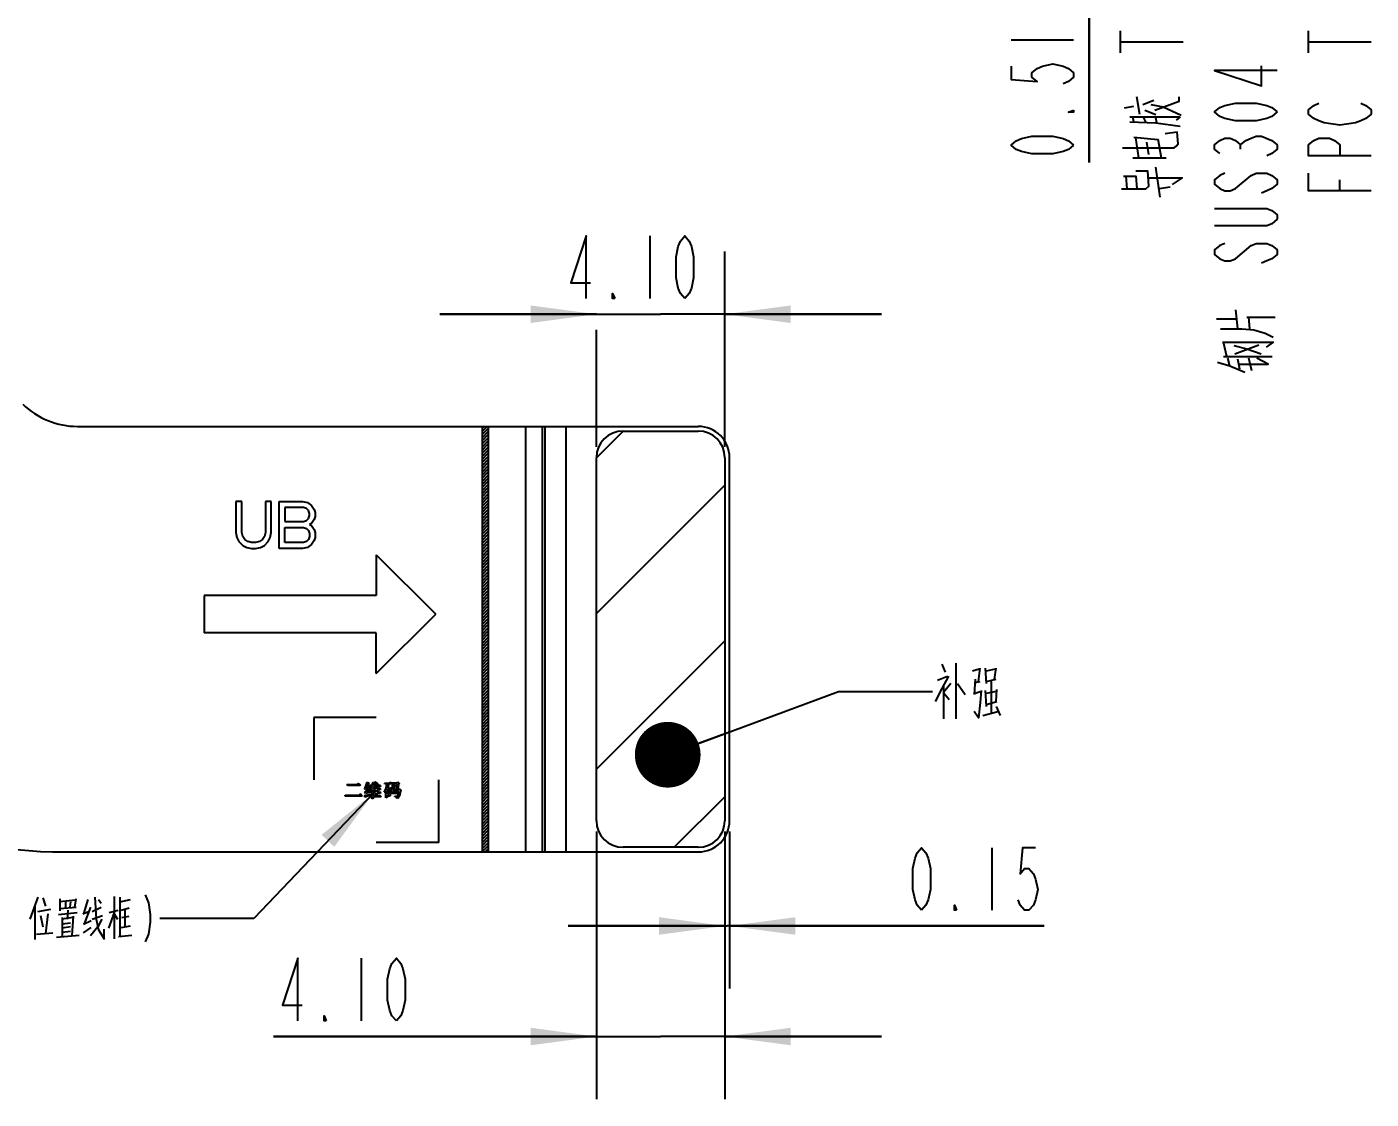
# Model space of a CAD drawing. Header units: millimetres. Extents: x 0 to 210, y 0 to 297.
# Drawn here: x 92.85 to 135.78, y 185.42 to 219.69 of the extents above; entities that cross this region are included whole.
import ezdxf

# ---------------------------------------------------------------- set-up
doc = ezdxf.new("R2010")
doc.units = ezdxf.units.MM
doc.header["$LTSCALE"] = 19.36
doc.layers.get('0').update_dxf_attribs({"linetype": 'CONTINUOUS'})
doc.layers.add('00_COSMETICS', color=7, linetype='CONTINUOUS')
doc.styles.get("Standard").update_dxf_attribs({"font": 'SIMPLEX.SHX', "width": 0.56})
doc.dimstyles.new('DIMSTYLE_1', dxfattribs={"dimtxt": 2, "dimasz": 2.1, "dimexe": 2, "dimexo": 0.35, "dimgap": 0.5, "dimtad": 1, "dimzin": 0, "dimdsep": 46, "dimtxsty": 'STANDARD', "dimblk": '_FILLED', "dimblk1": '_FILLED', "dimblk2": '_FILLED', "dimcen": 0.09, "dimazin": 0, "dimtol": 1, "dimtp": 0.03, "dimtm": 0.03, "dimtfac": 1, "dimtofl": 0, "dimtmove": 0, "dimatfit": 3, "dimldrblk": '_FILLED', "dimfxl": 1, "dimtolj": 1, "dimtzin": 0, "dimarcsym": 0})
doc.dimstyles.new('DIMSTYLE_3', dxfattribs={"dimtxt": 2, "dimasz": 2.1, "dimexe": 2, "dimexo": 0.35, "dimgap": 0.5, "dimtad": 1, "dimzin": 0, "dimdsep": 46, "dimtxsty": 'STANDARD', "dimblk": '_FILLED', "dimblk1": '_FILLED', "dimblk2": '_FILLED', "dimcen": 0.09, "dimazin": 0, "dimtp": 0.01, "dimtm": 0.01, "dimtfac": 1, "dimtofl": 0, "dimtmove": 0, "dimatfit": 3, "dimldrblk": '_FILLED', "dimfxl": 1, "dimtolj": 1, "dimtzin": 0, "dimarcsym": 0})
doc.dimstyles.get("Standard").update_dxf_attribs({"dimtxt": 2, "dimasz": 2.1, "dimexe": 2, "dimexo": 0.35, "dimtad": 1, "dimzin": 0, "dimdsep": 46, "dimtxsty": 'STANDARD', "dimblk": '_FILLED', "dimblk1": '_FILLED', "dimblk2": '_FILLED', "dimcen": 0.09, "dimazin": 0, "dimtol": 1, "dimtp": 0.01, "dimtm": 0.01, "dimtfac": 1, "dimtofl": 0, "dimtmove": 0, "dimatfit": 3, "dimldrblk": '_FILLED', "dimfxl": 1, "dimtolj": 1, "dimtzin": 0, "dimarcsym": 0})

# ---------------------------------------------------------------- blocks, each defined once
blk = doc.blocks.new('_FILLED')
at = {"color": 0, "linetype": 'BYBLOCK'}
blk.add_solid([(0, 0), (-1, 0.133), (-1, -0.133)], dxfattribs=at)
blk = doc.blocks.new('*D0')
at = {"color": 2}
for p, q in [((126.777, 232.192), (126.777, 237.192)), ((126.777, 237.192), (126.777, 231.937)), ((115.486, 232.192), (128.777, 232.192)), ((126.777, 215.35), (126.777, 231.937)), ((114.636, 231.682), (128.777, 231.682)), ((126.777, 231.682), (126.777, 215.35))]:
    blk.add_line(p, q, dxfattribs=at)
at = {"color": 2, "xscale": 2.1, "yscale": 2.1, "zscale": 2.1}
for p, rotation in [((126.777, 232.192), 270), ((126.777, 231.682), 90)]:
    blk.add_blockref('_FILLED', p, dxfattribs=dict(at, rotation=rotation))
blk = doc.blocks.new('*D3')
at = {"color": 2}
for p, q in [((63.866, 229.722), (63.866, 234.722)), ((63.866, 234.722), (63.866, 229.697)), ((63.866, 213.446), (63.866, 229.697)), ((63.866, 229.672), (63.866, 213.446))]:
    blk.add_line(p, q, dxfattribs=at)
at = {"color": 2, "xscale": 2.1, "yscale": 2.1, "zscale": 2.1}
for p, rotation in [((63.866, 229.722), 270), ((63.866, 229.672), 90)]:
    blk.add_blockref('_FILLED', p, dxfattribs=dict(at, rotation=rotation))
blk = doc.blocks.new('*D5')
at = {"color": 2}
for p, q in [((115.136, 206.27), (115.136, 212.504)), ((111.036, 210.504), (106.036, 210.504)), ((106.036, 210.504), (113.086, 210.504)), ((120.136, 210.504), (113.086, 210.504)), ((115.136, 210.504), (120.136, 210.504)), ((111.036, 206.27), (111.036, 210.004))]:
    blk.add_line(p, q, dxfattribs=at)
at = {"color": 2, "xscale": 2.1, "yscale": 2.1, "zscale": 2.1}
blk.add_blockref('_FILLED', (111.036, 210.504), dxfattribs=at)
at = {"color": 2, "xscale": 2.1, "yscale": 2.1, "zscale": 2.1, "rotation": 180}
blk.add_blockref('_FILLED', (115.136, 210.504), dxfattribs=at)
blk = doc.blocks.new('*D6')
at = {"color": 2}
for p, q in [((115.136, 193.97), (115.136, 188.955)), ((115.286, 193.97), (115.286, 188.955)), ((115.136, 190.955), (110.136, 190.955)), ((110.136, 190.955), (115.211, 190.955)), ((125.34, 190.955), (115.211, 190.955)), ((115.286, 190.955), (125.34, 190.955))]:
    blk.add_line(p, q, dxfattribs=at)
at = {"color": 2, "xscale": 2.1, "yscale": 2.1, "zscale": 2.1}
blk.add_blockref('_FILLED', (115.136, 190.955), dxfattribs=at)
at = {"color": 2, "xscale": 2.1, "yscale": 2.1, "zscale": 2.1, "rotation": 180}
blk.add_blockref('_FILLED', (115.286, 190.955), dxfattribs=at)
blk = doc.blocks.new('*D21')
at = {"color": 2}
for p, q in [((111.036, 193.97), (111.036, 185.422)), ((115.136, 193.97), (115.136, 185.422)), ((111.036, 187.422), (100.726, 187.422)), ((100.726, 187.422), (113.086, 187.422)), ((120.136, 187.422), (113.086, 187.422)), ((115.136, 187.422), (120.136, 187.422))]:
    blk.add_line(p, q, dxfattribs=at)
at = {"color": 2, "xscale": 2.1, "yscale": 2.1, "zscale": 2.1}
blk.add_blockref('_FILLED', (111.036, 187.422), dxfattribs=at)
at = {"color": 2, "xscale": 2.1, "yscale": 2.1, "zscale": 2.1, "rotation": 180}
blk.add_blockref('_FILLED', (115.136, 187.422), dxfattribs=at)

msp = doc.modelspace()

# ---------------------------------------------------------------- linework, layer by layer
at = {"color": 2}
for p, q in [((127.777, 218.857), (127.777, 219.557)), ((133.777, 218.857), (133.777, 219.557)), ((124.277, 219.27), (126.277, 219.27)), ((127.777, 219.207), (129.777, 219.207)), ((133.777, 219.207), (135.777, 219.207)), ((128.39, 216.887), (128.293, 217.447)), ((128.487, 217.207), (128.841, 217.34)), ((127.906, 217.1), (128.196, 217.153)), ((128.067, 216.807), (129.648, 216.807)), ((128.196, 216.647), (128.164, 216.807)), ((128.551, 217.02), (128.906, 216.887)), ((129.68, 216.807), (129.551, 216.7)), ((128.067, 216.647), (128.906, 216.62)), ((128.583, 216.647), (128.519, 216.78)), ((128.938, 216.62), (128.906, 216.78)), ((128.906, 216.62), (129.68, 216.513)), ((128.196, 216.167), (128.97, 216.087)), ((128.358, 215.5), (128.261, 216.14)), ((128.68, 215.607), (128.616, 216.007)), ((128.97, 216.113), (129.067, 215.5)), ((131.61, 215.777), (131.61, 215.917)), ((128.164, 215.5), (129.229, 215.5)), ((129.035, 214.247), (128.906, 215.207)), ((127.938, 214.913), (127.97, 214.513)), ((134.777, 214.447), (134.777, 214.797)), ((129.358, 214.567), (129.003, 214.513)), ((112.739, 213.004), (112.739, 211.004)), ((131.519, 210.033), (131.454, 210.647)), ((131.809, 210.407), (132.712, 210.407)), ((131.906, 210.033), (131.874, 210.407)), ((130.841, 210.353), (131.487, 210.353)), ((131.164, 209.153), (131.067, 209.607)), ((131.422, 209.233), (132.196, 209.527)), ((131.067, 209.153), (132.616, 209.153)), ((131.261, 208.86), (131.196, 209.1)), ((131.97, 208.7), (131.874, 209.1)), ((131.583, 208.753), (131.519, 209.073)), ((107.383, 206.856), (107.447, 206.92)), ((107.383, 206.756), (107.546, 206.92)), ((107.383, 206.657), (107.583, 206.857)), ((107.383, 206.557), (107.583, 206.757)), ((107.383, 206.458), (107.583, 206.658)), ((107.383, 206.358), (107.583, 206.558)), ((111.036, 205.92), (111.886, 206.77)), ((107.383, 206.259), (107.583, 206.459)), ((107.383, 206.159), (107.583, 206.359)), ((107.383, 206.059), (107.583, 206.259)), ((107.383, 205.96), (107.583, 206.16)), ((107.383, 205.86), (107.583, 206.06)), ((107.383, 205.761), (107.583, 205.961)), ((107.383, 205.661), (107.583, 205.861)), ((107.383, 205.562), (107.583, 205.762)), ((107.383, 205.462), (107.583, 205.662)), ((107.383, 205.363), (107.583, 205.563)), ((107.383, 205.263), (107.583, 205.463)), ((107.383, 205.163), (107.583, 205.363)), ((107.383, 205.064), (107.583, 205.264)), ((107.383, 204.964), (107.583, 205.164)), ((107.383, 204.865), (107.583, 205.065)), ((107.383, 204.765), (107.583, 204.965)), ((107.383, 204.666), (107.583, 204.866)), ((111.036, 200.942), (115.136, 205.042)), ((107.383, 204.566), (107.583, 204.766)), ((107.383, 204.466), (107.583, 204.666)), ((107.383, 204.367), (107.583, 204.567)), ((107.383, 204.267), (107.583, 204.467)), ((107.383, 204.168), (107.583, 204.368)), ((107.383, 204.068), (107.583, 204.268)), ((107.383, 203.969), (107.583, 204.169)), ((107.383, 203.869), (107.583, 204.069)), ((107.383, 203.77), (107.583, 203.97)), ((107.383, 203.67), (107.583, 203.87)), ((107.383, 203.57), (107.583, 203.77)), ((107.383, 203.471), (107.583, 203.671)), ((107.383, 203.371), (107.583, 203.571)), ((107.383, 203.272), (107.583, 203.472)), ((107.383, 203.172), (107.583, 203.372)), ((107.383, 203.073), (107.583, 203.273)), ((107.383, 202.973), (107.583, 203.173)), ((107.383, 202.874), (107.583, 203.074)), ((107.383, 202.774), (107.583, 202.974)), ((107.383, 202.674), (107.583, 202.874)), ((107.383, 202.575), (107.583, 202.775)), ((107.383, 202.475), (107.583, 202.675)), ((107.383, 202.376), (107.583, 202.576)), ((107.383, 202.276), (107.583, 202.476)), ((107.383, 202.177), (107.583, 202.377)), ((107.383, 202.077), (107.583, 202.277)), ((107.383, 201.977), (107.583, 202.177)), ((107.383, 201.878), (107.583, 202.078)), ((107.383, 201.778), (107.583, 201.978)), ((107.383, 201.679), (107.583, 201.879)), ((107.383, 201.579), (107.583, 201.779)), ((107.383, 201.48), (107.583, 201.68)), ((107.383, 201.38), (107.583, 201.58)), ((107.383, 201.281), (107.583, 201.481)), ((107.383, 201.181), (107.583, 201.381)), ((107.383, 201.081), (107.583, 201.281)), ((107.383, 200.982), (107.583, 201.182)), ((107.383, 200.882), (107.583, 201.082)), ((107.383, 200.783), (107.583, 200.983)), ((107.383, 200.683), (107.583, 200.883)), ((107.383, 200.584), (107.583, 200.784)), ((107.383, 200.484), (107.583, 200.684)), ((107.383, 200.384), (107.583, 200.584)), ((107.383, 200.285), (107.583, 200.485)), ((107.383, 200.185), (107.583, 200.385)), ((107.383, 200.086), (107.583, 200.286)), ((107.383, 199.986), (107.583, 200.186)), ((107.383, 199.887), (107.583, 200.087)), ((111.036, 195.964), (115.136, 200.064)), ((107.383, 199.787), (107.583, 199.987)), ((107.383, 199.688), (107.583, 199.888)), ((107.383, 199.588), (107.583, 199.788)), ((107.383, 199.488), (107.583, 199.688)), ((107.383, 199.389), (107.583, 199.589)), ((107.383, 199.289), (107.583, 199.489)), ((107.383, 199.19), (107.583, 199.39)), ((107.383, 199.09), (107.583, 199.29)), ((122.064, 199.321), (122.171, 199.063)), ((122.518, 199.353), (122.518, 197.579)), ((107.383, 198.991), (107.583, 199.191)), ((107.383, 198.891), (107.583, 199.091)), ((107.383, 198.792), (107.583, 198.992)), ((107.383, 198.692), (107.583, 198.892)), ((107.383, 198.592), (107.583, 198.792)), ((121.931, 198.805), (122.251, 198.934)), ((123.264, 199.159), (123.051, 199.095)), ((123.131, 198.837), (123.104, 198.353)), ((123.131, 198.74), (123.291, 198.772)), ((123.238, 198.772), (123.291, 199.192)), ((123.451, 199.192), (123.478, 198.708)), ((123.771, 199.159), (123.478, 199.095)), ((123.478, 198.772), (123.798, 198.837)), ((123.638, 198.772), (123.638, 197.74)), ((123.744, 198.837), (123.798, 199.192)), ((107.383, 198.493), (107.583, 198.693)), ((107.383, 198.393), (107.583, 198.593)), ((107.383, 198.294), (107.583, 198.494)), ((107.383, 198.194), (107.583, 198.394)), ((122.118, 198.611), (122.118, 197.579)), ((122.571, 198.708), (122.811, 198.353)), ((123.104, 198.385), (123.291, 198.45)), ((123.451, 198.482), (123.478, 197.966)), ((123.798, 198.45), (123.478, 198.385)), ((123.798, 198.127), (123.824, 198.514)), ((107.383, 198.095), (107.583, 198.295)), ((107.383, 197.995), (107.583, 198.195)), ((107.383, 197.895), (107.583, 198.095)), ((107.383, 197.796), (107.583, 197.996)), ((123.478, 198.03), (123.824, 198.127)), ((123.798, 197.966), (123.931, 197.676)), ((107.383, 197.696), (107.583, 197.896)), ((107.383, 197.597), (107.583, 197.797)), ((107.383, 197.497), (107.583, 197.697)), ((107.383, 197.398), (107.583, 197.598)), ((107.383, 197.298), (107.583, 197.498)), ((123.371, 197.676), (123.851, 197.805)), ((107.383, 197.199), (107.583, 197.399)), ((107.383, 197.099), (107.583, 197.299)), ((107.383, 196.999), (107.583, 197.199)), ((107.383, 196.9), (107.583, 197.1)), ((107.383, 196.8), (107.583, 197)), ((107.383, 196.701), (107.583, 196.901)), ((107.383, 196.601), (107.583, 196.801)), ((107.383, 196.502), (107.583, 196.702)), ((107.383, 196.402), (107.583, 196.602)), ((107.383, 196.303), (107.583, 196.503)), ((107.383, 196.203), (107.583, 196.403)), ((107.383, 196.103), (107.583, 196.303)), ((107.383, 196.004), (107.583, 196.204)), ((107.383, 195.904), (107.583, 196.104)), ((107.383, 195.805), (107.583, 196.005)), ((107.383, 195.705), (107.583, 195.905)), ((107.383, 195.606), (107.583, 195.806)), ((107.383, 195.506), (107.583, 195.706)), ((107.383, 195.406), (107.583, 195.606)), ((107.383, 195.307), (107.583, 195.507)), ((107.383, 195.207), (107.583, 195.407)), ((107.383, 195.108), (107.583, 195.308)), ((107.383, 195.008), (107.583, 195.208)), ((107.383, 194.909), (107.583, 195.109)), ((107.383, 194.809), (107.583, 195.009)), ((107.383, 194.71), (107.583, 194.91)), ((113.52, 193.47), (115.136, 195.086)), ((107.383, 194.61), (107.583, 194.81)), ((107.383, 194.51), (107.583, 194.71)), ((107.383, 194.411), (107.583, 194.611)), ((107.383, 194.311), (107.583, 194.511)), ((107.383, 194.212), (107.583, 194.412)), ((107.383, 194.112), (107.583, 194.312)), ((107.383, 194.013), (107.583, 194.213)), ((107.383, 193.913), (107.583, 194.113)), ((107.383, 193.813), (107.583, 194.013)), ((107.383, 193.714), (107.583, 193.914)), ((107.383, 193.614), (107.583, 193.814)), ((107.383, 193.515), (107.583, 193.715)), ((107.383, 193.415), (107.583, 193.615)), ((107.387, 193.32), (107.583, 193.516)), ((107.487, 193.32), (107.583, 193.416)), ((123.66, 193.455), (123.66, 191.455)), ((93.196, 191.874), (92.936, 191.172)), ((93.096, 191.584), (93.096, 190.519)), ((93.196, 191.414), (93.616, 191.487)), ((93.356, 191.85), (93.436, 191.584)), ((93.896, 191.826), (93.896, 191.439)), ((94.396, 191.777), (93.896, 191.729)), ((93.896, 191.511), (94.416, 191.56)), ((94.076, 191.729), (94.076, 191.56)), ((94.236, 191.729), (94.216, 191.56)), ((94.376, 191.56), (94.416, 191.826)), ((94.796, 191.801), (94.656, 191.342)), ((94.876, 191.56), (94.676, 191.027)), ((94.936, 191.414), (95.216, 191.56)), ((95.136, 191.801), (95.216, 191.68)), ((95.636, 191.898), (95.636, 190.543)), ((95.816, 191.874), (95.816, 190.64)), ((95.816, 191.729), (96.156, 191.801)), ((95.856, 191.463), (96.116, 191.535)), ((95.976, 191.511), (95.976, 190.93)), ((93.276, 191.293), (93.356, 190.93)), ((93.516, 191.342), (93.436, 190.713)), ((93.856, 191.318), (94.456, 191.39)), ((94.316, 191.221), (93.976, 191.172)), ((93.976, 191.221), (93.976, 190.592)), ((93.976, 191.027), (94.236, 191.051)), ((94.156, 191.463), (94.136, 191.172)), ((94.296, 190.64), (94.336, 191.269)), ((94.636, 191.342), (94.816, 191.414)), ((94.896, 191.124), (94.656, 191.003)), ((94.936, 191.172), (95.256, 191.293)), ((95.636, 191.39), (95.456, 190.882)), ((95.476, 191.39), (95.756, 191.463)), ((95.636, 191.342), (95.736, 191.172)), ((95.876, 191.221), (96.116, 191.269)), ((93.156, 190.689), (93.676, 190.737)), ((93.796, 190.592), (94.516, 190.664)), ((94.236, 190.93), (93.976, 190.882)), ((93.976, 190.761), (94.236, 190.785)), ((94.656, 190.737), (94.896, 190.906)), ((95.776, 190.616), (96.196, 190.664)), ((95.856, 190.906), (96.156, 190.955)), ((103.526, 189.922), (103.526, 187.922))]:
    msp.add_line(p, q, dxfattribs=at)
at = {"color": 7}
for p, q in [((94.462, 206.92), (114.286, 206.92)), ((111.886, 206.77), (114.286, 206.77)), ((111.036, 194.32), (111.036, 205.92)), ((115.136, 205.92), (115.136, 194.32)), ((115.286, 194.32), (115.286, 205.92)), ((94.047, 193.32), (114.286, 193.32)), ((114.286, 193.47), (111.886, 193.47))]:
    msp.add_line(p, q, dxfattribs=at)
at = {"color": 4}
for p, q in [((107.383, 206.92), (107.383, 193.32)), ((107.583, 206.92), (107.583, 193.32)), ((104.006, 197.62), (102.006, 197.62)), ((102.006, 197.62), (102.006, 195.62)), ((103.065, 195.472), (103.399, 195.472)), ((103.085, 195.443), (103.065, 195.472)), ((103.488, 195.443), (103.085, 195.443)), ((103.399, 195.472), (103.439, 195.512)), ((103.439, 195.512), (103.449, 195.512)), ((103.449, 195.512), (103.498, 195.453)), ((103.498, 195.453), (103.488, 195.443)), ((103.626, 195.364), (103.646, 195.374)), ((103.655, 195.315), (103.626, 195.364)), ((103.646, 195.374), (103.685, 195.453)), ((103.734, 195.345), (103.655, 195.315)), ((103.685, 195.453), (103.714, 195.551)), ((103.744, 195.463), (103.685, 195.374)), ((103.685, 195.374), (103.754, 195.374)), ((103.685, 195.266), (103.734, 195.345)), ((103.813, 195.384), (103.705, 195.246)), ((103.714, 195.551), (103.773, 195.512)), ((103.773, 195.512), (103.744, 195.463)), ((103.754, 195.374), (103.793, 195.463)), ((103.793, 195.463), (103.842, 195.423)), ((103.793, 195.285), (103.842, 195.384)), ((103.862, 195.345), (103.803, 195.276)), ((103.842, 195.423), (103.813, 195.384)), ((103.842, 195.384), (103.882, 195.482)), ((103.862, 195.03), (103.862, 195.345)), ((103.882, 195.482), (103.901, 195.551)), ((103.901, 195.551), (103.96, 195.522)), ((103.941, 195.502), (103.911, 195.433)), ((103.911, 195.433), (104.069, 195.433)), ((103.911, 195.413), (103.98, 195.413)), ((103.911, 195.335), (103.911, 195.413)), ((103.96, 195.512), (103.941, 195.502)), ((103.96, 195.561), (103.97, 195.561)), ((103.96, 195.551), (103.96, 195.561)), ((103.98, 195.512), (103.96, 195.551)), ((103.96, 195.522), (103.96, 195.512)), ((103.97, 195.561), (104.029, 195.512)), ((104, 195.463), (103.98, 195.512)), ((103.98, 195.413), (103.98, 195.335)), ((104, 195.443), (104, 195.463)), ((104.029, 195.443), (104, 195.443)), ((104.029, 195.512), (104.049, 195.502)), ((104.049, 195.482), (104.029, 195.443)), ((104.138, 195.413), (104.029, 195.413)), ((104.029, 195.413), (104.029, 195.335)), ((104.049, 195.502), (104.049, 195.482)), ((104.059, 195.335), (104.088, 195.354)), ((104.069, 195.433), (104.098, 195.472)), ((104.088, 195.354), (104.098, 195.354)), ((104.098, 195.472), (104.147, 195.423)), ((104.098, 195.354), (104.138, 195.325)), ((104.147, 195.423), (104.138, 195.413)), ((104.266, 195.522), (104.423, 195.522)), ((104.275, 195.502), (104.266, 195.522)), ((104.344, 195.502), (104.275, 195.502)), ((104.305, 195.335), (104.334, 195.423)), ((104.334, 195.423), (104.344, 195.502)), ((104.403, 195.502), (104.364, 195.364)), ((104.364, 195.364), (104.403, 195.364)), ((104.492, 195.502), (104.403, 195.502)), ((104.403, 195.364), (104.423, 195.384)), ((104.423, 195.522), (104.452, 195.551)), ((104.423, 195.384), (104.472, 195.354)), ((104.452, 195.551), (104.462, 195.551)), ((104.472, 195.345), (104.452, 195.325)), ((104.462, 195.551), (104.492, 195.502)), ((104.472, 195.354), (104.472, 195.345)), ((104.492, 195.532), (104.659, 195.532)), ((104.512, 195.502), (104.492, 195.532)), ((104.502, 195.315), (104.531, 195.482)), ((104.659, 195.502), (104.512, 195.502)), ((104.531, 195.482), (104.59, 195.453)), ((104.571, 195.433), (104.551, 195.305)), ((104.59, 195.443), (104.571, 195.433)), ((104.59, 195.453), (104.59, 195.443)), ((104.639, 195.305), (104.659, 195.502)), ((104.659, 195.532), (104.689, 195.561)), ((104.689, 195.561), (104.738, 195.512)), ((104.718, 195.482), (104.689, 195.305)), ((104.738, 195.502), (104.718, 195.482)), ((104.738, 195.512), (104.738, 195.502)), ((106.006, 193.62), (106.006, 195.62)), ((103.006, 195.138), (103.459, 195.138)), ((103.016, 195.108), (103.006, 195.138)), ((103.547, 195.108), (103.016, 195.108)), ((103.459, 195.138), (103.488, 195.177)), ((103.488, 195.177), (103.498, 195.177)), ((103.498, 195.177), (103.557, 195.118)), ((103.557, 195.118), (103.547, 195.108)), ((103.626, 195.128), (103.842, 195.167)), ((103.655, 195.069), (103.626, 195.128)), ((103.636, 195.236), (103.655, 195.246)), ((103.665, 195.187), (103.636, 195.236)), ((103.655, 195.246), (103.685, 195.266)), ((103.852, 195.148), (103.655, 195.069)), ((103.705, 195.197), (103.665, 195.187)), ((103.705, 195.246), (103.823, 195.256)), ((103.823, 195.236), (103.705, 195.197)), ((103.793, 195.276), (103.793, 195.285)), ((103.803, 195.276), (103.793, 195.276)), ((103.823, 195.256), (103.832, 195.246)), ((103.832, 195.246), (103.823, 195.236)), ((103.842, 195.167), (103.852, 195.167)), ((103.852, 195.167), (103.852, 195.148)), ((103.872, 195.02), (103.862, 195.03)), ((103.911, 195.039), (103.872, 195.02)), ((103.98, 195.335), (103.911, 195.335)), ((103.911, 195.305), (103.98, 195.305)), ((103.911, 195.226), (103.911, 195.305)), ((103.98, 195.226), (103.911, 195.226)), ((103.911, 195.197), (103.98, 195.197)), ((103.911, 195.098), (103.911, 195.197)), ((103.98, 195.098), (103.911, 195.098)), ((104.157, 195.079), (103.911, 195.079)), ((103.911, 195.079), (103.911, 195.039)), ((103.98, 195.305), (103.98, 195.226)), ((103.98, 195.197), (103.98, 195.098)), ((104.029, 195.335), (104.059, 195.335)), ((104.128, 195.305), (104.029, 195.305)), ((104.029, 195.305), (104.029, 195.226)), ((104.029, 195.226), (104.069, 195.226)), ((104.138, 195.197), (104.029, 195.197)), ((104.029, 195.197), (104.029, 195.098)), ((104.029, 195.098), (104.088, 195.098)), ((104.069, 195.226), (104.098, 195.256)), ((104.088, 195.098), (104.108, 195.138)), ((104.098, 195.256), (104.147, 195.207)), ((104.108, 195.138), (104.118, 195.138)), ((104.118, 195.138), (104.157, 195.079)), ((104.138, 195.325), (104.128, 195.305)), ((104.147, 195.207), (104.138, 195.197)), ((104.256, 195.236), (104.305, 195.335)), ((104.266, 195.226), (104.256, 195.236)), ((104.275, 195.226), (104.266, 195.226)), ((104.315, 195.276), (104.275, 195.226)), ((104.315, 195.049), (104.315, 195.276)), ((104.364, 195.079), (104.315, 195.049)), ((104.364, 195.335), (104.403, 195.335)), ((104.364, 195.167), (104.364, 195.335)), ((104.403, 195.167), (104.364, 195.167)), ((104.403, 195.138), (104.364, 195.138)), ((104.364, 195.138), (104.364, 195.079)), ((104.403, 195.335), (104.403, 195.167)), ((104.403, 195.108), (104.403, 195.138)), ((104.413, 195.098), (104.403, 195.108)), ((104.452, 195.118), (104.413, 195.098)), ((104.452, 195.325), (104.452, 195.118)), ((104.462, 195.217), (104.63, 195.217)), ((104.472, 195.187), (104.462, 195.217)), ((104.699, 195.187), (104.472, 195.187)), ((104.482, 195.295), (104.502, 195.315)), ((104.531, 195.256), (104.482, 195.295)), ((104.551, 195.276), (104.531, 195.256)), ((104.551, 195.305), (104.639, 195.305)), ((104.718, 195.276), (104.551, 195.276)), ((104.6, 195.108), (104.679, 195.098)), ((104.6, 195.089), (104.6, 195.108)), ((104.639, 195.079), (104.6, 195.089)), ((104.63, 195.217), (104.649, 195.246)), ((104.649, 195.069), (104.639, 195.079)), ((104.649, 195.246), (104.659, 195.246)), ((104.659, 195.039), (104.649, 195.069)), ((104.659, 195.246), (104.699, 195.197)), ((104.669, 195.03), (104.659, 195.039)), ((104.718, 195.059), (104.669, 195.03)), ((104.679, 195.098), (104.699, 195.118)), ((104.689, 195.305), (104.718, 195.305)), ((104.699, 195.118), (104.718, 195.276)), ((104.699, 195.197), (104.699, 195.187)), ((104.718, 195.305), (104.738, 195.335)), ((104.748, 195.098), (104.718, 195.059)), ((104.738, 195.335), (104.787, 195.295)), ((104.777, 195.266), (104.748, 195.098)), ((104.787, 195.285), (104.777, 195.266)), ((104.787, 195.295), (104.787, 195.285)), ((106.006, 193.62), (104.006, 193.62))]:
    msp.add_line(p, q, dxfattribs=at)
at = {"color": 9}
for p, q in [((108.783, 193.32), (108.783, 206.92)), ((109.311, 193.32), (109.311, 206.92)), ((109.386, 206.92), (109.386, 193.32)), ((110.063, 206.92), (110.063, 193.32))]:
    msp.add_line(p, q, dxfattribs=at)
at = {"color": 2}
for points in [[(124.277, 218.43), (124.277, 218.01), (125.11, 217.94), (124.944, 218.08), (124.944, 218.22), (125.11, 218.36), (125.277, 218.43), (125.61, 218.5), (125.944, 218.43), (126.11, 218.36), (126.277, 218.22), (126.277, 218.08), (126.11, 217.94), (125.944, 217.87)], [(132.777, 218.297), (130.777, 218.297), (132.277, 217.807), (132.277, 218.437)], [(128.874, 217.02), (129.648, 217.313), (129.648, 217.447)], [(132.777, 216.967), (132.61, 216.827), (132.444, 216.757), (132.11, 216.687), (131.444, 216.687), (131.11, 216.757), (130.944, 216.827), (130.777, 216.967), (130.944, 217.107), (131.11, 217.177), (131.444, 217.247), (132.11, 217.247), (132.444, 217.177), (132.61, 217.107), (132.777, 216.967)], [(135.444, 217.247), (135.61, 217.177), (135.777, 217.037), (135.777, 216.897), (135.61, 216.757), (135.444, 216.687), (135.277, 216.617), (134.777, 216.547), (134.277, 216.617), (134.11, 216.687), (133.944, 216.757), (133.777, 216.897), (133.777, 217.037), (133.944, 217.177), (134.11, 217.247)], [(126.277, 217.03), (126.277, 216.96), (126.11, 216.96), (126.277, 217.03)], [(128.745, 217.207), (129.132, 217.127), (129.712, 216.86)], [(126.277, 215.91), (126.11, 215.77), (125.944, 215.7), (125.61, 215.63), (124.944, 215.63), (124.61, 215.7), (124.444, 215.77), (124.277, 215.91), (124.444, 216.05), (124.61, 216.12), (124.944, 216.19), (125.61, 216.19), (125.944, 216.12), (126.11, 216.05), (126.277, 215.91)], [(127.841, 215.82), (129.487, 215.82), (129.551, 215.873), (129.616, 215.953), (129.583, 216.327), (129.196, 216.273)], [(130.944, 215.637), (130.777, 215.777), (130.777, 215.917), (130.944, 216.057), (131.11, 216.127), (131.277, 216.127), (131.444, 216.057), (131.61, 215.917), (131.777, 216.057), (131.944, 216.127), (132.11, 216.197), (132.277, 216.197)], [(132.277, 216.197), (132.61, 216.057), (132.777, 215.917), (132.777, 215.777), (132.61, 215.637), (132.444, 215.567)], [(135.777, 215.567), (133.777, 215.567), (133.777, 215.917), (133.944, 216.057), (134.11, 216.127), (134.444, 216.127), (134.61, 216.057), (134.777, 215.917), (134.777, 215.567)], [(127.809, 214.513), (128.583, 214.513), (128.68, 214.593), (128.648, 215.073), (128.261, 215.073)], [(127.874, 214.913), (128.261, 214.913), (128.293, 214.513)], [(128.648, 214.86), (129.745, 214.86), (129.422, 214.647)], [(131.11, 215.007), (130.944, 214.937), (130.777, 214.797), (130.777, 214.657), (130.944, 214.517), (131.11, 214.447), (131.277, 214.447), (131.444, 214.517), (131.944, 214.937)], [(131.944, 214.937), (132.11, 215.007), (132.444, 215.007), (132.61, 214.937), (132.777, 214.797), (132.777, 214.657), (132.61, 214.517), (132.444, 214.447), (132.277, 214.377)], [(135.777, 214.447), (133.777, 214.447), (133.777, 215.007)], [(130.777, 213.887), (132.444, 213.887), (132.61, 213.817), (132.777, 213.677), (132.777, 213.537), (132.61, 213.397), (132.444, 213.327), (130.777, 213.327)], [(110.709, 211.004), (110.709, 213.004), (110.219, 211.504), (110.849, 211.504)], [(113.859, 211.004), (113.719, 211.17), (113.649, 211.337), (113.579, 211.67), (113.579, 212.337), (113.649, 212.67), (113.719, 212.837), (113.859, 213.004), (113.999, 212.837), (114.069, 212.67), (114.139, 212.337), (114.139, 211.67), (114.069, 211.337), (113.999, 211.17), (113.859, 211.004)], [(131.11, 212.767), (130.944, 212.697), (130.777, 212.557), (130.777, 212.417), (130.944, 212.277), (131.11, 212.207), (131.277, 212.207), (131.444, 212.277)], [(131.444, 212.277), (131.944, 212.697), (132.11, 212.767), (132.444, 212.767), (132.61, 212.697), (132.777, 212.557), (132.777, 212.417), (132.61, 212.277), (132.444, 212.207), (132.277, 212.137)], [(111.619, 211.004), (111.549, 211.004), (111.549, 211.17), (111.619, 211.004)], [(130.97, 210.033), (131.648, 210.033), (132.035, 210.007), (132.39, 209.9), (132.648, 209.767)], [(131.035, 209.607), (132.648, 209.607), (132.422, 209.447)], [(131.39, 209.5), (131.809, 209.393), (132.261, 209.233)], [(131.551, 208.913), (132.487, 208.913), (132.132, 209.1)], [(130.874, 208.967), (131.261, 208.86), (131.745, 208.647)], [(122.278, 198.934), (122.064, 198.547), (121.851, 198.127)], [(122.358, 198.708), (122.118, 198.417), (122.304, 198.192)], [(123.318, 198.482), (123.291, 198.095), (123.238, 197.611), (123.104, 197.805)], [(121.42, 191.455), (121.28, 191.621), (121.21, 191.788), (121.14, 192.121), (121.14, 192.788), (121.21, 193.121), (121.28, 193.288), (121.42, 193.455), (121.56, 193.288), (121.63, 193.121), (121.7, 192.788), (121.7, 192.121), (121.63, 191.788), (121.56, 191.621), (121.42, 191.455)], [(125.06, 193.455), (124.64, 193.455), (124.57, 192.621), (124.71, 192.788), (124.85, 192.788), (124.99, 192.621), (125.06, 192.455), (125.13, 192.121), (125.06, 191.788), (124.99, 191.621), (124.85, 191.455), (124.71, 191.455), (124.57, 191.621), (124.5, 191.788)], [(96.623, 191.947), (96.728, 191.697), (96.781, 191.322), (96.781, 191.072), (96.728, 190.697), (96.623, 190.447)], [(95.016, 191.874), (95.056, 191.172), (95.136, 190.834)], [(122.54, 191.455), (122.47, 191.455), (122.47, 191.621), (122.54, 191.455)], [(95.236, 191.172), (95.116, 190.93), (94.876, 190.64)], [(95.136, 190.834), (95.316, 190.543), (95.316, 190.858)], [(101.496, 187.922), (101.496, 189.922), (101.006, 188.422), (101.636, 188.422)], [(104.646, 187.922), (104.506, 188.088), (104.436, 188.255), (104.366, 188.588), (104.366, 189.255), (104.436, 189.588), (104.506, 189.755), (104.646, 189.922), (104.786, 189.755), (104.856, 189.588), (104.926, 189.255), (104.926, 188.588), (104.856, 188.255), (104.786, 188.088), (104.646, 187.922)], [(102.406, 187.922), (102.336, 187.922), (102.336, 188.088), (102.406, 187.922)]]:
    msp.add_lwpolyline(points, dxfattribs=at)
at = {"color": 7}
for centre, radius, start, end in [((94.462, 209.42), 2.5, 225.6412, 270), ((111.886, 205.92), 0.85, 90, 180), ((114.286, 205.92), 1, 0, 90), ((114.286, 205.92), 0.85, 0, 90), ((94.047, 208.42), 15.1, 224.2512, 270), ((111.886, 194.32), 0.85, 180, 270), ((114.286, 194.32), 1, 270, 360), ((114.286, 194.32), 0.85, 270, 360)]:
    msp.add_arc(centre, radius, start, end, dxfattribs=at)
at = {"layer": '00_COSMETICS', "color": 2}
for p, q in [((99.712, 204.52), (99.524, 204.52)), ((99.524, 204.52), (99.524, 203.531)), ((99.712, 203.531), (99.712, 204.52)), ((100.649, 204.52), (100.462, 204.52)), ((100.462, 204.52), (100.462, 203.531)), ((100.649, 203.531), (100.649, 204.52)), ((100.899, 204.52), (101.649, 204.52)), ((100.899, 203.02), (100.899, 204.52)), ((101.649, 204.52), (101.806, 204.488)), ((101.806, 204.488), (101.931, 204.392)), ((101.931, 204.392), (102.024, 204.265)), ((101.681, 204.329), (101.087, 204.329)), ((101.087, 204.329), (101.087, 203.882)), ((101.774, 204.297), (101.681, 204.329)), ((101.837, 204.233), (101.774, 204.297)), ((101.774, 203.914), (101.837, 203.978)), ((101.868, 204.137), (101.837, 204.233)), ((101.837, 203.978), (101.868, 204.073)), ((101.868, 204.073), (101.868, 204.137)), ((102.024, 203.946), (101.931, 203.818)), ((102.024, 204.265), (102.056, 204.169)), ((102.056, 204.041), (102.024, 203.946)), ((102.056, 204.169), (102.056, 204.041)), ((99.524, 203.531), (99.556, 203.371)), ((99.743, 203.403), (99.712, 203.531)), ((100.462, 203.531), (100.431, 203.403)), ((100.618, 203.371), (100.649, 203.531)), ((101.087, 203.882), (101.681, 203.882)), ((101.087, 203.69), (101.681, 203.69)), ((101.087, 203.212), (101.087, 203.69)), ((101.681, 203.882), (101.774, 203.914)), ((101.681, 203.69), (101.774, 203.658)), ((101.774, 203.658), (101.837, 203.595)), ((101.837, 203.595), (101.868, 203.499)), ((101.931, 203.818), (101.868, 203.786)), ((101.868, 203.786), (101.931, 203.754)), ((101.868, 203.499), (101.868, 203.403)), ((101.931, 203.754), (102.024, 203.626)), ((102.024, 203.626), (102.056, 203.531)), ((102.056, 203.531), (102.056, 203.371)), ((99.556, 203.371), (99.618, 203.243)), ((99.618, 203.243), (99.743, 203.116)), ((99.806, 203.307), (99.743, 203.403)), ((99.743, 203.116), (99.868, 203.052)), ((99.899, 203.243), (99.806, 203.307)), ((100.024, 203.212), (99.899, 203.243)), ((100.149, 203.212), (100.024, 203.212)), ((100.274, 203.243), (100.149, 203.212)), ((100.368, 203.307), (100.274, 203.243)), ((100.306, 203.052), (100.431, 203.116)), ((100.431, 203.403), (100.368, 203.307)), ((100.431, 203.116), (100.556, 203.243)), ((100.556, 203.243), (100.618, 203.371)), ((101.681, 203.212), (101.087, 203.212)), ((101.774, 203.243), (101.681, 203.212)), ((101.837, 203.307), (101.774, 203.243)), ((101.931, 203.148), (101.806, 203.052)), ((101.868, 203.403), (101.837, 203.307)), ((102.024, 203.275), (101.931, 203.148)), ((102.056, 203.371), (102.024, 203.275)), ((99.868, 203.052), (100.024, 203.02)), ((100.024, 203.02), (100.149, 203.02)), ((100.149, 203.02), (100.306, 203.052)), ((101.649, 203.02), (100.899, 203.02)), ((101.806, 203.052), (101.649, 203.02)), ((104.006, 202.82), (105.906, 200.92)), ((104.006, 202.82), (104.006, 201.52)), ((104.006, 201.52), (98.506, 201.52)), ((98.506, 201.52), (98.506, 200.32)), ((104.006, 199.02), (105.906, 200.92)), ((104.006, 200.32), (98.506, 200.32)), ((104.006, 199.02), (104.006, 200.32))]:
    msp.add_line(p, q, dxfattribs=at)

# ---------------------------------------------------------------- dimensions: what is measured, and where the dimension line sits
at = {"color": 2}
for base, p1, p2, text, dimstyle, picture, middle in [((126.777, 232.192), (114.286, 231.682), (115.136, 232.192), '<>\\P导电胶 T=0.06\\P钢片 SUS304 T=0.3\\PFPC T=0.15', 'DIMSTYLE_1', '*D0', (126.777, 215.35)), ((63.866, 229.722), (107.283, 229.672), (43.829, 229.722), '<>\\P双面胶厚度', 'DIMSTYLE_3', '*D3', (63.866, 213.446))]:
    dim = msp.add_linear_dim(base=base, p1=p1, p2=p2, angle=90, text=text, dimstyle=dimstyle, dxfattribs=at)
    dim.commit()
    dim.dimension.update_dxf_attribs({"geometry": picture, "text_midpoint": middle, "dimtype": 160})
for base, p1, p2, picture, middle in [((111.036, 210.504), (115.136, 205.92), (111.036, 205.92), '*D5', (109.939, 210.504)), ((111.036, 187.422), (115.136, 194.32), (111.036, 194.32), '*D21', (100.726, 187.422))]:
    dim = msp.add_linear_dim(base=base, p1=p1, p2=p2, angle=180, dimstyle='DIMSTYLE_3', dxfattribs=at)
    dim.commit()
    dim.dimension.update_dxf_attribs({"geometry": picture, "text_midpoint": middle, "dimtype": 160})
dim = msp.add_linear_dim(base=(115.286, 190.955), p1=(115.136, 194.32), p2=(115.286, 194.32), dimstyle='DIMSTYLE_3', dxfattribs=at)
dim.commit()
dim.dimension.update_dxf_attribs({"geometry": '*D6', "text_midpoint": (120.86, 190.955), "dimtype": 160})

# ---------------------------------------------------------------- leaders
for points, override in [([(113.312, 196.427), (118.771, 198.45), (121.771, 198.45)], {"dimtad": 0, "dimldrblk": 'DOT'}), ([(103.911, 195.196), (100.096, 191.197), (97.096, 191.197)], {"dimtad": 0})]:
    msp.add_leader(points, dimstyle='STANDARD', override=override, dxfattribs=at)

doc.saveas('drawing.dxf')
